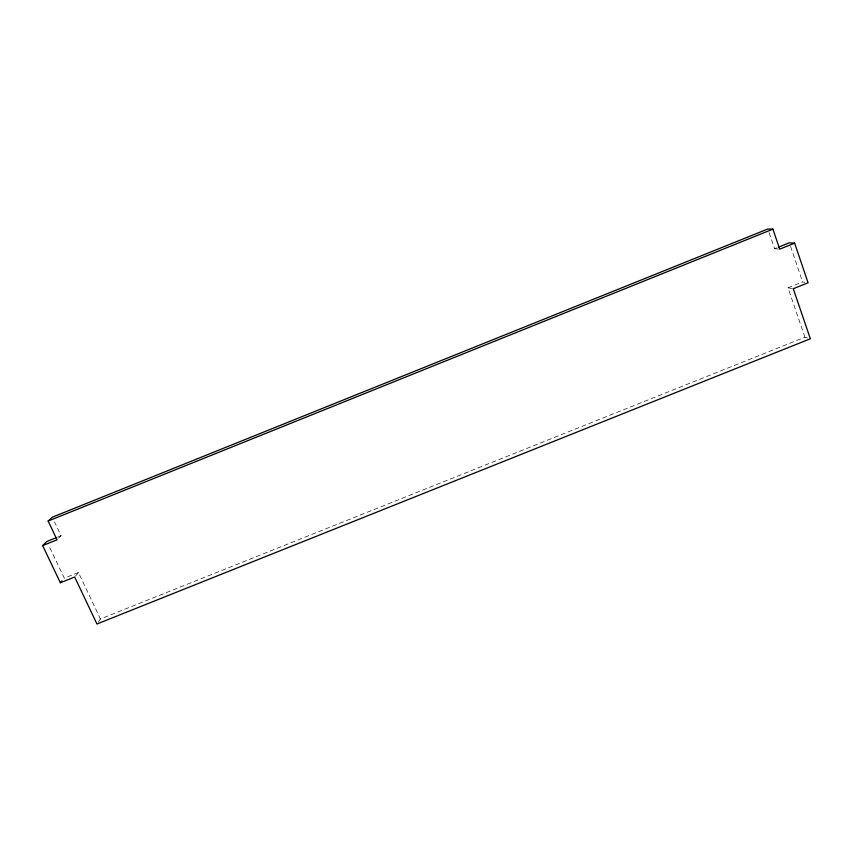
<?xml version="1.0" encoding="UTF-8"?>
<svg xmlns="http://www.w3.org/2000/svg" width="853" height="853" viewBox="0 0 853 853"><rect width="100%" height="100%" fill="white"/><g stroke="black" fill="none" stroke-linecap="round" stroke-linejoin="round"><path stroke-width="0.64" stroke-dasharray="4.26 3.2" d="M98.34 621.997L100.43 618.969L804.923 337.223L808.175 338.151M75.427 576.106L78.455 572.502L100.43 618.969M58.654 538.19L61.075 535.748L54.496 521.844M57.514 537.177L61.075 535.748M769.129 232.688L774.609 248.713L777.062 247.733M78.455 572.502L64.316 578.174L48.546 545.024M804.923 337.223L788.001 287.813L802.63 281.938L804.805 282.279M774.609 248.713L778.448 249.033M788.001 287.813L792.202 288.549M790.571 246.464L802.63 281.938"/><path stroke-width="1.28" d="M56.33 537.657L46.851 541.474L42.65 545.6L60.36 582.748L61.938 580.914M42.65 545.6L57.044 539.81L48.152 521.044L52.3 517.206L767.86 228.988L772.903 229.158L779.727 249.14L794.633 243.148L808.079 282.791L793.258 288.73L810.35 338.769L96.954 624.012L74.669 577.001L60.36 582.748M48.152 521.044L772.903 229.158M778.288 247.231L789.324 242.796L794.633 243.148"/></g></svg>
